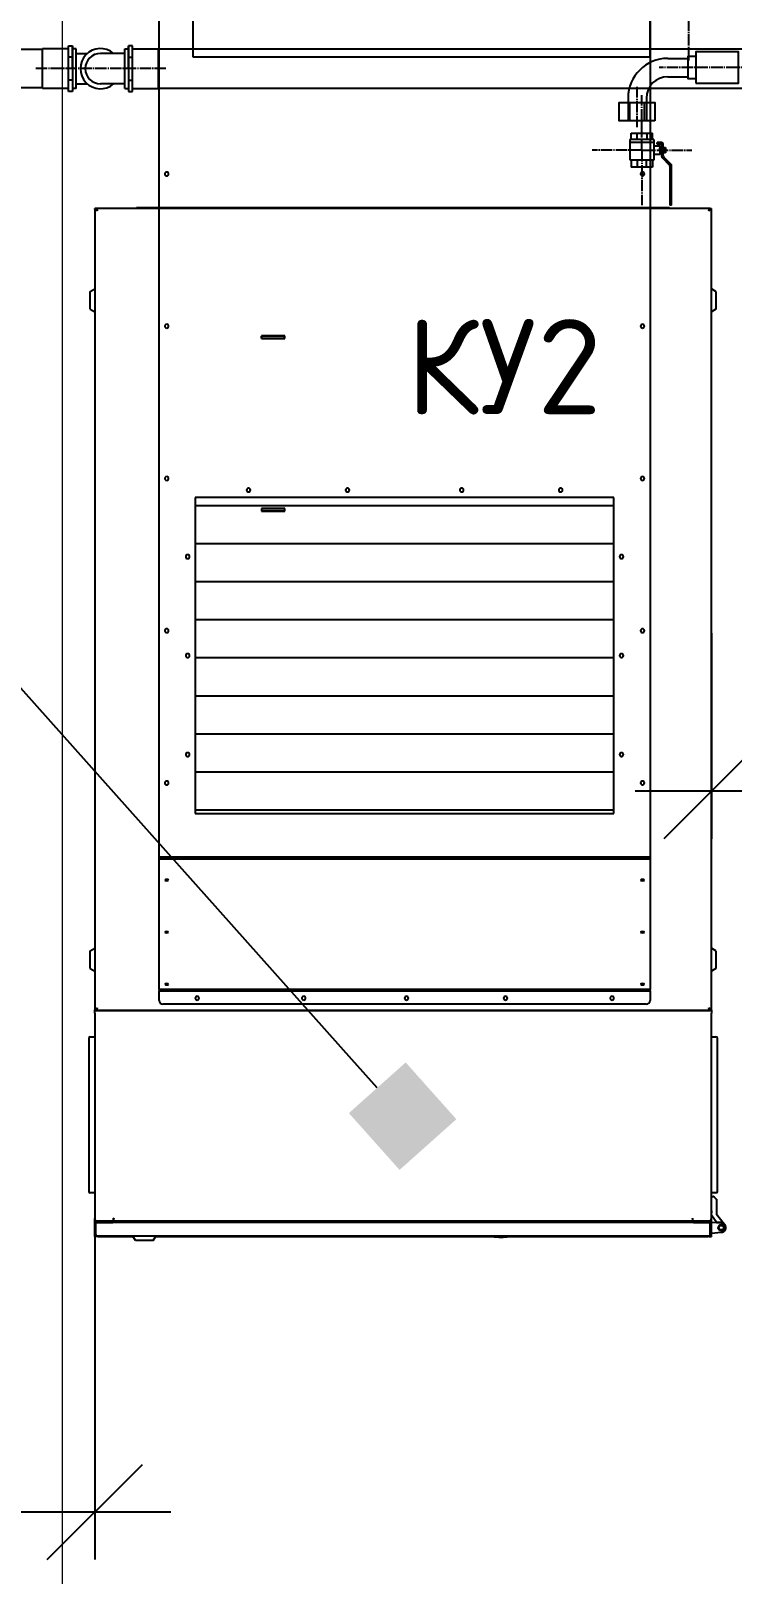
# Model space of a CAD drawing. Header units: millimetres. Extents: x 3795014 to 4300160, y 3869364 to 4016788.
# Drawn here: x 3863803 to 3864725, y 4008948 to 4010976 of the extents above; entities that cross this region are included whole.
import ezdxf
from ezdxf import colors
from ezdxf.entities.mleader import LeaderData, LeaderLine
from ezdxf.math import Vec2, Vec3

# ---------------------------------------------------------------- set-up
doc = ezdxf.new("R2010")
doc.units = ezdxf.units.MM
for name, pattern in [('K5LT_AXLED', [19.5, 15, -1.5, 1.5, -1.5]), ('K5LT_BASIC', [0]), ('K5LT_THIN', [0])]:
    doc.linetypes.add(name, pattern=pattern)
doc.layers.get('Defpoints').update_dxf_attribs({"color": 3})
for name, color, linetype, lineweight in [('выноска', 7, 'Continuous', 18), ('размеры', 7, 'Continuous', 18), ('текст', 7, 'Continuous', 20)]:
    doc.layers.add(name, color=color, linetype=linetype, lineweight=lineweight)
doc.layers.add('Системный слой', color=7, linetype='Continuous')
doc.styles.add('ISOCPEUR', font='isocpeur.ttf')
doc.styles.add('ВНИПИТЕКСТ', font='isocpeui.ttf')
doc.styles.add('ГОСТ 2.304', font='isocpeur.ttf')
doc.dimstyles.new('СПДС$0', dxfattribs={"dimscale": 100, "dimtxt": 2.5, "dimasz": 2.5, "dimexe": 1.25, "dimexo": 0.004, "dimgap": 1, "dimtad": 1, "dimdec": 0, "dimtxsty": 'ВНИПИТЕКСТ', "dimblk": 'OBLIQUE', "dimcen": 0, "dimdle": 1.25, "dimclrd": 256, "dimclre": 256, "dimclrt": 256, "dimadec": 0, "dimazin": 2, "dimtfac": 1, "dimtdec": 0, "dimtmove": 1, "dimatfit": 3, "dimldrblk": 'NONE', "dimfxl": 1, "dimlwd": -1, "dimlwe": -1, "dimarcsym": 0})

# ---------------------------------------------------------------- blocks, each defined once
blk = doc.blocks.new('_Oblique')
at = {"color": 0, "linetype": 'ByBlock', "lineweight": -2}
blk.add_line((-0.5, -0.5), (0.5, 0.5), dxfattribs=at)
blk = doc.blocks.new('*D153')
at = {"layer": 'Defpoints', "color": 0, "lineweight": 20, "transparency": 16777216}
for p in [(3863387.2, 4009689.5), (3863887.4, 4009689.5), (3863387.2, 4009030)]:
    blk.add_point(p, dxfattribs=at)
at = {"layer": 'размеры', "color": 0, "lineweight": -2, "transparency": 16777216}
for p, q in [((3863387.2, 4009658.3), (3863387.2, 4008967.5)), ((3863887.4, 4009658.3), (3863887.4, 4008967.5)), ((3863987.4, 4009030), (3863287.2, 4009030))]:
    blk.add_line(p, q, dxfattribs=at)
at = {"layer": 'размеры', "color": 0, "lineweight": -2, "transparency": 16777216, "xscale": 125, "yscale": 125, "zscale": 125, "rotation": 180}
blk.add_blockref('_Oblique', (3863387.2, 4009030), dxfattribs=at)
at = {"layer": 'размеры', "color": 0, "lineweight": -2, "transparency": 16777216, "xscale": 125, "yscale": 125, "zscale": 125}
blk.add_blockref('_Oblique', (3863887.4, 4009030), dxfattribs=at)
at = {"layer": 'размеры', "color": 0, "transparency": 16777216, "insert": (3863637.3, 4009123.7), "char_height": 125, "attachment_point": 5, "style": 'ГОСТ 2.304'}
blk.add_mtext('\\A1;500', dxfattribs=at)
blk = doc.blocks.new('*D154')
at = {"layer": 'Defpoints', "color": 0, "lineweight": 20, "transparency": 16777216}
for p in [(3864697.3, 4010215.7), (3865197.3, 4010154.4), (3864697.3, 4009976.8)]:
    blk.add_point(p, dxfattribs=at)
at = {"layer": 'размеры', "color": 0, "lineweight": -2, "transparency": 16777216}
for p, q in [((3864697.3, 4010184.5), (3864697.3, 4009914.3)), ((3865197.3, 4010123.1), (3865197.3, 4009914.3)), ((3865297.3, 4009976.8), (3864597.3, 4009976.8))]:
    blk.add_line(p, q, dxfattribs=at)
at = {"layer": 'размеры', "color": 0, "lineweight": -2, "transparency": 16777216, "xscale": 125, "yscale": 125, "zscale": 125, "rotation": 180}
blk.add_blockref('_Oblique', (3864697.3, 4009976.8), dxfattribs=at)
at = {"layer": 'размеры', "color": 0, "lineweight": -2, "transparency": 16777216, "xscale": 125, "yscale": 125, "zscale": 125}
blk.add_blockref('_Oblique', (3865197.3, 4009976.8), dxfattribs=at)
at = {"layer": 'размеры', "color": 0, "transparency": 16777216, "insert": (3864947.3, 4010070.5), "char_height": 125, "attachment_point": 5, "style": 'ГОСТ 2.304'}
blk.add_mtext('\\A1;500', dxfattribs=at)
blk = doc.blocks.new('_BoxFilled')
at = {"color": 0, "linetype": 'ByBlock', "lineweight": -2}
blk.add_line((-0.5, 0), (-1, 0), dxfattribs=at)
at = {"color": 0, "linetype": 'ByBlock', "lineweight": 20}
blk.add_solid([(-0.5, 0.5), (0.5, 0.5), (-0.5, -0.5), (0.5, -0.5)], dxfattribs=at)

msp = doc.modelspace()

# ---------------------------------------------------------------- hatches: boundary and pattern name
at = {"layer": 'Системный слой'}
h = msp.add_hatch(dxfattribs=at)
h.set_pattern_fill('', color=256, scale=25, style=0, pattern_type=0)
h.set_pattern_definition([(0, (3858796.43, 3999302.34), (0, 50), [])])
h.paths.add_polyline_path([(3864019.3, 4009947.5), (3864569.3, 4009947.5), (3864569.3, 4010362.5), (3864019.3, 4010362.5)])

# ---------------------------------------------------------------- linework, layer by layer
at = {"layer": 'выноска', "lineweight": 20}
msp.add_lwpolyline([(3863844.6, 4011517.9), (3863844.6, 4007598.4)], dxfattribs=at)
at = {"layer": 'Системный слой', "linetype": 'K5LT_AXLED'}
for p, q in [((3864667.8, 4010936.8), (3864667.8, 4011126.8)), ((3863980.8, 4010926.1), (3863808.8, 4010926.1)), ((3864907.2, 4010927.5), (3864628.8, 4010927.5)), ((3864599.7, 4010849.1), (3864599.7, 4010902.1)), ((3864606.1, 4010819), (3864606.1, 4010891.3)), ((3864606.1, 4010836.7), (3864606.1, 4010865.2)), ((3864606.1, 4010819), (3864540.5, 4010819)), ((3864606.1, 4010819), (3864606.1, 4010746.7)), ((3864606.1, 4010819), (3864671.6, 4010819))]:
    msp.add_line(p, q, dxfattribs=at)
at = {"layer": 'Системный слой', "linetype": 'K5LT_BASIC'}
for p, q in [((3863971.8, 4009890.5), (3863971.8, 4011064.6)), ((3864016.4, 4010941.2), (3864016.4, 4011067.7)), ((3864616.4, 4011067.7), (3864616.4, 4010941.2)), ((3864616.8, 4011064.6), (3864616.8, 4009890.5)), ((3863818.8, 4010951.1), (3863787.8, 4010951.1)), ((3863818.8, 4010900.1), (3863818.8, 4010952.1)), ((3863852.8, 4010952.1), (3863818.8, 4010952.1)), ((3863818.8, 4010901.1), (3863818.8, 4010951.1)), ((3863852.8, 4010896.1), (3863852.8, 4010956.1)), ((3863852.8, 4010956.1), (3863857.8, 4010956.1)), ((3863857.8, 4010926.1), (3863857.8, 4010956.1)), ((3863857.8, 4010956.1), (3863857.8, 4010896.1)), ((3863862.8, 4010952.1), (3863857.8, 4010952.1)), ((3863862.8, 4010900.1), (3863862.8, 4010952.1)), ((3863926.8, 4010900.1), (3863926.8, 4010952.1)), ((3863926.8, 4010952.1), (3863931.8, 4010952.1)), ((3863931.8, 4010926.1), (3863931.8, 4010956.1)), ((3863936.8, 4010956.1), (3863931.8, 4010956.1)), ((3863931.8, 4010956.1), (3863931.8, 4010896.1)), ((3863936.8, 4010896.1), (3863936.8, 4010956.1)), ((3863936.8, 4010952.1), (3863970.8, 4010952.1)), ((3863970.8, 4010900.1), (3863970.8, 4010952.1)), ((3863970.8, 4010952.1), (3865751.8, 4010952.1)), ((3863970.8, 4010900.1), (3863970.8, 4010952.1)), ((3863857.8, 4010941.1), (3863852.8, 4010941.1)), ((3863862.8, 4010946.1), (3863877.6, 4010946.1)), ((3863926.8, 4010946.1), (3863894.8, 4010946.1)), ((3863931.8, 4010941.1), (3863936.8, 4010941.1)), ((3864616.4, 4010941.2), (3864016.4, 4010941.2)), ((3864639.9, 4010939.5), (3864666.9, 4010939.5)), ((3863857.8, 4010911.1), (3863852.8, 4010911.1)), ((3863857.8, 4010926.1), (3863857.8, 4010896.1)), ((3863931.8, 4010926.1), (3863931.8, 4010896.1)), ((3863931.8, 4010911.1), (3863936.8, 4010911.1)), ((3864639.9, 4010915.5), (3864666.9, 4010915.5)), ((3863787.8, 4010901.1), (3863818.8, 4010901.1)), ((3863852.8, 4010900.1), (3863818.8, 4010900.1)), ((3863857.8, 4010896.1), (3863852.8, 4010896.1)), ((3863862.8, 4010900.1), (3863857.8, 4010900.1)), ((3863862.8, 4010906.1), (3863877.6, 4010906.1)), ((3863926.8, 4010906.1), (3863894.8, 4010906.1)), ((3863926.8, 4010900.1), (3863931.8, 4010900.1)), ((3863931.8, 4010896.1), (3863936.8, 4010896.1)), ((3863936.8, 4010900.1), (3863970.8, 4010900.1)), ((3865751.8, 4010900.1), (3863970.8, 4010900.1)), ((3864587.9, 4010887.5), (3864587.9, 4010857.5)), ((3864590.1, 4010857.5), (3864590.1, 4010881.5)), ((3864609.4, 4010857.5), (3864609.4, 4010881.5)), ((3864611.9, 4010887.5), (3864611.9, 4010857.5)), ((3864621.6, 4010833), (3864590.3, 4010833)), ((3864590.3, 4010833), (3864590.3, 4010828.9)), ((3864621.9, 4010828.9), (3864590.3, 4010828.9)), ((3864592, 4010833), (3864592, 4010841.3)), ((3864599.4, 4010841.3), (3864599.4, 4010833)), ((3864612.7, 4010841.3), (3864612.7, 4010833)), ((3864620.1, 4010833), (3864620.1, 4010841.3)), ((3864621.9, 4010833), (3864621.6, 4010833)), ((3864621.9, 4010833), (3864621.9, 4010828.9)), ((3864632, 4010828.9), (3864625.9, 4010828.9)), ((3864625.9, 4010826.8), (3864625.9, 4010828.9)), ((3864621.6, 4010824.7), (3864629.4, 4010824.7)), ((3864629.4, 4010813.3), (3864621.6, 4010813.3)), ((3864625.9, 4010826.8), (3864632, 4010826.8)), ((3864629.4, 4010824.7), (3864629.4, 4010813.3)), ((3864630.5, 4010822.1), (3864630.5, 4010823.7)), ((3864630.5, 4010823.7), (3864632, 4010823.7)), ((3864632, 4010820.8), (3864630.5, 4010820.8)), ((3864632, 4010817), (3864630.5, 4010817)), ((3864630.5, 4010815.9), (3864630.5, 4010814.3)), ((3864630.5, 4010814.3), (3864632, 4010814.3)), ((3864632, 4010826.8), (3864632, 4010810.6)), ((3864632, 4010823.7), (3864632, 4010814.3)), ((3864632.6, 4010809.2), (3864642.3, 4010799.5)), ((3864634.1, 4010811.5), (3864634.1, 4010826.8)), ((3864634.1, 4010815.4), (3864634.1, 4010822.6)), ((3864634.1, 4010822.6), (3864637.2, 4010822.6)), ((3864637.2, 4010820.8), (3864634.1, 4010820.8)), ((3864637.2, 4010817), (3864634.1, 4010817)), ((3864637.2, 4010815.4), (3864634.1, 4010815.4)), ((3864644.4, 4010800.3), (3864634.7, 4010810)), ((3864637.2, 4010822.6), (3864637.2, 4010815.4)), ((3864621.6, 4010806), (3864590.5, 4010806)), ((3864592, 4010806), (3864592, 4010796.7)), ((3864620.1, 4010796.7), (3864592, 4010796.7)), ((3864600.1, 4010796.7), (3864600.1, 4010806)), ((3864612, 4010796.7), (3864612, 4010806)), ((3864620.1, 4010806), (3864620.1, 4010796.7)), ((3864642.9, 4010798), (3864642.9, 4010746.9)), ((3864645, 4010746.9), (3864645, 4010798.9)), ((3863887.3, 4010742.5), (3863887.3, 4009689)), ((3863888.8, 4010742.5), (3863887.3, 4010742.5)), ((3863888.8, 4010742), (3863889.1, 4010742)), ((3864695.5, 4010742.5), (3863889.1, 4010742.5)), ((3863889.1, 4010741.2), (3863889.1, 4010742.5)), ((3863942.3, 4010743.5), (3863952.3, 4010743.5)), ((3863942.3, 4010743.5), (3863942.3, 4010742.5)), ((3863942.3, 4010742.5), (3863942.3, 4010743.5)), ((3863952.3, 4010743.5), (3864632.3, 4010743.5)), ((3864632.3, 4010743.5), (3864642.3, 4010743.5)), ((3864642.3, 4010743.5), (3864642.3, 4010742.5)), ((3864645, 4010746.9), (3864642.9, 4010746.9)), ((3864695.5, 4010741.2), (3864695.5, 4010742.5)), ((3864695.5, 4010742), (3864695.7, 4010742)), ((3864695.8, 4010742.5), (3864697.3, 4010742.5)), ((3864697.3, 4009689), (3864697.3, 4010742.5)), ((3863881.3, 4010633.2), (3863887.3, 4010636.7)), ((3863881.3, 4010621.7), (3863881.3, 4010633.2)), ((3864703.3, 4010633.2), (3864697.3, 4010636.7)), ((3864703.3, 4010633.2), (3864703.3, 4010621.7)), ((3863881.3, 4010610.2), (3863881.3, 4010621.7)), ((3863881.3, 4010610.2), (3863887.3, 4010606.7)), ((3864703.3, 4010610.2), (3864697.3, 4010606.7)), ((3864703.3, 4010621.7), (3864703.3, 4010610.2)), ((3864106.4, 4010575.3), (3864106.4, 4010571.7)), ((3864137, 4010575.3), (3864106.4, 4010575.3)), ((3864106.4, 4010571.7), (3864106.4, 4010574.7)), ((3864106.4, 4010574.7), (3864136.4, 4010574.7)), ((3864106.4, 4010571.7), (3864136.4, 4010571.7)), ((3864106.4, 4010571.7), (3864137, 4010571.7)), ((3864111.4, 4010574.8), (3864111.4, 4010575.3)), ((3864113.4, 4010574.8), (3864111.4, 4010574.8)), ((3864111.4, 4010574.8), (3864111.4, 4010574.7)), ((3864113.4, 4010574.8), (3864129.4, 4010574.8)), ((3864131.4, 4010574.8), (3864129.4, 4010574.8)), ((3864131.4, 4010575.3), (3864131.4, 4010574.8)), ((3864131.4, 4010574.7), (3864131.4, 4010574.8)), ((3864136.4, 4010571.7), (3864136.4, 4010574.7)), ((3864137, 4010574.7), (3864136.4, 4010574.7)), ((3864137, 4010571.7), (3864137, 4010575.3)), ((3864019.3, 4010362.5), (3864019.3, 4009947.5)), ((3864569.3, 4010362.5), (3864019.3, 4010362.5)), ((3864569.3, 4009947.5), (3864569.3, 4010362.5)), ((3864137, 4010348.3), (3864106.4, 4010348.3)), ((3864106.4, 4010348.3), (3864106.4, 4010344.7)), ((3864136.4, 4010347.7), (3864106.4, 4010347.7)), ((3864106.4, 4010347.7), (3864106.4, 4010344.7)), ((3864136.4, 4010344.7), (3864106.4, 4010344.7)), ((3864106.4, 4010344.7), (3864137, 4010344.7)), ((3864136.4, 4010347.7), (3864136.4, 4010344.7)), ((3864137, 4010347.7), (3864136.4, 4010347.7)), ((3864137, 4010344.7), (3864137, 4010348.3)), ((3864019.3, 4009947.5), (3864569.3, 4009947.5)), ((3863971.8, 4009887.5), (3863971.8, 4009890.5)), ((3863971.8, 4009716.3), (3863971.8, 4009887.5)), ((3864616.8, 4009890.5), (3864616.8, 4009887.5)), ((3864616.8, 4009887.5), (3864616.8, 4009716.3)), ((3863881.3, 4009767.2), (3863887.3, 4009770.7)), ((3863881.3, 4009755.7), (3863881.3, 4009767.2)), ((3863881.3, 4009744.2), (3863881.3, 4009755.7)), ((3864703.3, 4009767.2), (3864697.3, 4009770.7)), ((3864703.3, 4009767.2), (3864703.3, 4009755.7)), ((3864703.3, 4009755.7), (3864703.3, 4009744.2)), ((3863881.3, 4009744.2), (3863887.3, 4009740.7)), ((3864703.3, 4009744.2), (3864697.3, 4009740.7)), ((3863971.8, 4009716.3), (3863971.8, 4009714.8)), ((3863971.8, 4009702), (3863971.8, 4009714.8)), ((3864616.8, 4009714.8), (3864616.8, 4009716.3)), ((3864616.8, 4009714.8), (3864616.8, 4009702)), ((3864611.8, 4009697), (3863976.8, 4009697)), ((3863887.3, 4009689), (3863888.8, 4009689)), ((3863887.3, 4009688.7), (3863887.3, 4009689)), ((3864697.3, 4009688.7), (3863887.3, 4009688.7)), ((3863887.3, 4009685.4), (3863887.3, 4009688.7)), ((3863887.3, 4009685.4), (3863887.3, 4009415.5)), ((3863888.8, 4009688.7), (3863888.8, 4009689)), ((3863889.1, 4009689), (3863888.8, 4009689)), ((3863889.1, 4009690.2), (3863889.1, 4009689)), ((3863889.1, 4009689), (3864695.5, 4009689)), ((3863889.5, 4009690.8), (3863889.7, 4009690.8)), ((3863920.8, 4009689), (3863920.8, 4009688.7)), ((3863921.3, 4009688.7), (3863921.3, 4009689)), ((3863931.3, 4009688.7), (3863931.3, 4009689)), ((3863931.8, 4009689), (3863931.8, 4009688.7)), ((3863936.3, 4009689), (3863936.3, 4009688.7)), ((3864648.3, 4009688.7), (3864648.3, 4009689)), ((3864652.8, 4009689), (3864652.8, 4009688.7)), ((3864653.3, 4009688.7), (3864653.3, 4009689)), ((3864663.3, 4009688.7), (3864663.3, 4009689)), ((3864663.8, 4009689), (3864663.8, 4009688.7)), ((3864694.9, 4009690.8), (3864695.1, 4009690.8)), ((3864695.5, 4009690.2), (3864695.5, 4009689)), ((3864695.8, 4009689), (3864695.5, 4009689)), ((3864697.3, 4009689), (3864695.8, 4009689)), ((3864695.8, 4009689), (3864695.8, 4009688.7)), ((3864697.3, 4009689), (3864697.3, 4009688.7)), ((3864697.3, 4009688.7), (3864697.3, 4009685.4)), ((3864697.3, 4009415.5), (3864697.3, 4009685.4)), ((3863881.3, 4009654.2), (3863887.3, 4009654.2)), ((3864697.3, 4009654.2), (3864703.3, 4009654.2)), ((3863879.3, 4009652.2), (3863879.3, 4009644.2)), ((3863879.3, 4009644.2), (3863879.3, 4009459.2)), ((3864705.3, 4009644.2), (3864705.3, 4009652.2)), ((3864705.3, 4009459.2), (3864705.3, 4009644.2)), ((3863879.3, 4009459.2), (3863879.3, 4009451.2)), ((3864705.3, 4009451.2), (3864705.3, 4009459.2)), ((3863887.3, 4009449.2), (3863881.3, 4009449.2)), ((3864703.3, 4009449.2), (3864697.3, 4009449.2)), ((3864697.8, 4009444.5), (3864700.1, 4009444.5)), ((3864704.2, 4009440.6), (3864700.4, 4009444.3)), ((3864704.3, 4009420.5), (3864704.3, 4009440.3)), ((3863887.3, 4009410.5), (3863887.3, 4009415.5)), ((3863887.3, 4009410.5), (3863888.3, 4009410.5)), ((3863887.3, 4009395.1), (3863887.3, 4009410.5)), ((3863888.3, 4009395.1), (3863888.3, 4009410.5)), ((3863888.7, 4009395.1), (3863888.7, 4009410.5)), ((3864695.9, 4009410.5), (3863888.7, 4009410.5)), ((3863888.7, 4009410.5), (3863910.8, 4009410.5)), ((3863890.4, 4009412.3), (3863912, 4009412.3)), ((3863910.8, 4009410.7), (3863910.8, 4009410.5)), ((3863912, 4009412.3), (3863912, 4009415.9)), ((3863912, 4009415.9), (3863912.3, 4009415.9)), ((3863912, 4009414.3), (3863912.3, 4009414.3)), ((3863912.3, 4009414), (3863912, 4009414)), ((3863912.3, 4009412.5), (3863912, 4009412.5)), ((3863912.3, 4009415.9), (3863912.3, 4009415.6)), ((3863912.3, 4009412.8), (3863912.3, 4009415.6)), ((3863912.3, 4009412.5), (3863912.3, 4009412.8)), ((3863912.3, 4009412.3), (3863912.3, 4009412.5)), ((3863912.3, 4009412.3), (3864672.3, 4009412.3)), ((3863912.3, 4009412.3), (3863912.3, 4009410.7)), ((3863912.3, 4009410.7), (3863912.3, 4009410.5)), ((3864672.3, 4009415.6), (3864672.3, 4009415.9)), ((3864672.3, 4009415.9), (3864672.6, 4009415.9)), ((3864672.3, 4009415.6), (3864672.3, 4009412.8)), ((3864672.6, 4009414.3), (3864672.3, 4009414.3)), ((3864672.6, 4009414), (3864672.3, 4009414)), ((3864672.3, 4009412.5), (3864672.3, 4009412.8)), ((3864672.6, 4009412.5), (3864672.3, 4009412.5)), ((3864672.3, 4009412.5), (3864672.3, 4009412.3)), ((3864672.3, 4009410.7), (3864672.3, 4009412.3)), ((3864672.3, 4009410.5), (3864672.3, 4009410.7)), ((3864672.6, 4009415.9), (3864672.6, 4009412.3)), ((3864672.6, 4009412.3), (3864694.2, 4009412.3)), ((3864673.8, 4009410.5), (3864673.8, 4009410.7)), ((3864673.8, 4009410.5), (3864695.9, 4009410.5)), ((3864695.9, 4009395.1), (3864695.9, 4009410.5)), ((3864696.3, 4009395.1), (3864696.3, 4009410.5)), ((3864697.3, 4009410.5), (3864696.3, 4009410.5)), ((3864697.3, 4009420.5), (3864697.8, 4009420.6)), ((3864697.3, 4009420.5), (3864704.3, 4009410.5)), ((3864697.3, 4009410.5), (3864697.3, 4009415.5)), ((3864697.3, 4009395.1), (3864697.3, 4009410.5)), ((3864710.3, 4009409.5), (3864697.5, 4009410.4)), ((3864704.3, 4009420.5), (3864703.8, 4009420.3)), ((3864712.4, 4009410.5), (3864704.3, 4009420.5)), ((3864704.6, 4009411), (3864704.3, 4009410.5)), ((3864712.4, 4009410.5), (3864704.3, 4009410.5)), ((3864704.3, 4009410.5), (3864704.3, 4009409.9)), ((3864712.4, 4009410.5), (3864711.3, 4009411)), ((3864715, 4009407.2), (3864712.4, 4009410.5)), ((3863887.3, 4009395.1), (3863888.3, 4009395.1)), ((3863887.3, 4009392), (3863887.3, 4009395.1)), ((3863890.3, 4009392), (3863887.3, 4009392)), ((3864694.7, 4009392.5), (3863889.9, 4009392.5)), ((3863891.3, 4009392), (3863890.3, 4009392)), ((3863891.3, 4009392.5), (3863891.3, 4009392)), ((3863891.3, 4009392), (3863937.6, 4009392)), ((3863940.8, 4009386.5), (3863937.3, 4009392.5)), ((3863963.8, 4009386.5), (3863967.3, 4009392.5)), ((3863967, 4009392), (3864409.5, 4009392)), ((3864431.1, 4009392), (3864693.3, 4009392)), ((3864693.3, 4009392.5), (3864693.3, 4009392)), ((3864694.3, 4009392), (3864693.3, 4009392)), ((3864694.3, 4009392), (3864697.3, 4009392)), ((3864697.3, 4009395.1), (3864696.3, 4009395.1)), ((3864697.3, 4009392), (3864697.3, 4009395.1)), ((3864697.5, 4009396.5), (3864710.3, 4009397.5)), ((3863952.3, 4009386.5), (3863940.8, 4009386.5)), ((3863963.8, 4009386.5), (3863952.3, 4009386.5))]:
    msp.add_line(p, q, dxfattribs=at)
at = {"layer": 'Системный слой', "linetype": 'K5LT_THIN'}
for p, q in [((3863971.8, 4009890.5), (3864616.8, 4009890.5)), ((3864616.8, 4009887.5), (3863971.8, 4009887.5)), ((3863981.8, 4009860.7), (3863981.8, 4009859.3)), ((3864606.8, 4009860.7), (3864606.8, 4009859.3)), ((3863981.8, 4009792.3), (3863981.8, 4009790.9)), ((3864606.8, 4009792.3), (3864606.8, 4009790.9)), ((3864616.8, 4009716.3), (3863971.8, 4009716.3)), ((3863971.8, 4009714.8), (3864616.8, 4009714.8)), ((3863981.8, 4009723.9), (3863981.8, 4009722.5)), ((3864606.8, 4009723.9), (3864606.8, 4009722.5))]:
    msp.add_line(p, q, dxfattribs=at)
at = {"layer": 'Системный слой', "linetype": 'K5LT_BASIC'}
for points in [[(3864676.9, 4010912.5), (3864666.9, 4010912.5), (3864666.9, 4010942.5), (3864676.9, 4010942.5)], [(3864676.9, 4010907), (3864732.9, 4010907), (3864732.9, 4010948), (3864676.9, 4010948)], [(3864623.2, 4010857.5), (3864576.2, 4010857.5), (3864576.2, 4010881.5), (3864623.2, 4010881.5)]]:
    msp.add_lwpolyline(points, close=True, dxfattribs=at)
for points in [[(3864590.5, 4010806), (3864590.5, 4010828.9)], [(3864592, 4010841.3), (3864620.1, 4010841.3)], [(3864621.6, 4010828.9), (3864621.6, 4010806)], [(3864629.4, 4010819), (3864629.4, 4010822.1), (3864630.5, 4010822.1), (3864630.5, 4010819)], [(3864629.4, 4010819), (3864629.4, 4010815.9), (3864630.5, 4010815.9), (3864630.5, 4010819)]]:
    msp.add_lwpolyline(points, dxfattribs=at)
for radius in [4, 3]:
    msp.add_circle((3864710.3, 4009403.5), radius, dxfattribs=at)
for centre, radius, start, end in [((3863894.8, 4010926.1), 26.4, 49.2489, 310.7511), ((3863894.8, 4010926.1), 20, 90, 270), ((3864639.9, 4010887.5), 52, 90, 180), ((3864639.9, 4010887.5), 28, 90, 180), ((3864632, 4010826.8), 2.08, 0, 90), ((3864634.1, 4010810.6), 2.08, 180, 225), ((3864636.2, 4010811.5), 2.08, 180, 225), ((3863981.8, 4010787.7), 2.5, 90, 270), ((3863981.8, 4010787.7), 2.5, 270, 90), ((3864606.8, 4010787.7), 2.5, 90, 270), ((3864606.8, 4010787.7), 2.5, 270, 90), ((3864640.8, 4010798), 2.08, 0, 45), ((3864642.9, 4010798.9), 2.08, 0, 45), ((3863890.6, 4010738.7), 3.3, 117.0357, 119.5376), ((3863890.6, 4010738.7), 1.8, 112.0172, 119.2103), ((3864694, 4010738.7), 1.8, 60.7897, 67.983), ((3864694, 4010738.7), 3.3, 60.4624, 62.9643), ((3863981.8, 4010587.7), 2.5, 90, 270), ((3863981.8, 4010587.7), 2.5, 270, 90), ((3864606.8, 4010587.7), 2.5, 90, 270), ((3864606.8, 4010587.7), 2.5, 270, 90), ((3863981.8, 4010387.7), 2.5, 90, 270), ((3863981.8, 4010387.7), 2.5, 270, 90), ((3864606.8, 4010387.7), 2.5, 90, 270), ((3864606.8, 4010387.7), 2.5, 270, 90), ((3864089.3, 4010372.5), 2.5, 90, 270), ((3864089.3, 4010372.5), 2.5, 270, 90), ((3864219.3, 4010372.5), 2.5, 90, 270), ((3864219.3, 4010372.5), 2.5, 270, 90), ((3864369.3, 4010372.5), 2.5, 90, 270), ((3864369.3, 4010372.5), 2.5, 270, 90), ((3864499.3, 4010372.5), 2.5, 90, 270), ((3864499.3, 4010372.5), 2.5, 270, 90), ((3864009.3, 4010285), 2.5, 90, 270), ((3864009.3, 4010285), 2.5, 270, 90), ((3864579.3, 4010285), 2.5, 90, 270), ((3864579.3, 4010285), 2.5, 270, 90), ((3863981.8, 4010187.7), 2.5, 90, 270), ((3863981.8, 4010187.7), 2.5, 270, 90), ((3864606.8, 4010187.7), 2.5, 90, 270), ((3864606.8, 4010187.7), 2.5, 270, 90), ((3864009.3, 4010155), 2.5, 90, 270), ((3864009.3, 4010155), 2.5, 270, 90), ((3864579.3, 4010155), 2.5, 90, 270), ((3864579.3, 4010155), 2.5, 270, 90), ((3864009.3, 4010025), 2.5, 90, 270), ((3864009.3, 4010025), 2.5, 270, 90), ((3864579.3, 4010025), 2.5, 90, 270), ((3864579.3, 4010025), 2.5, 270, 90), ((3863981.8, 4009987.7), 2.5, 90, 270), ((3863981.8, 4009987.7), 2.5, 270, 90), ((3864606.8, 4009987.7), 2.5, 90, 270), ((3864606.8, 4009987.7), 2.5, 270, 90), ((3863976.8, 4009702), 5, 180, 270), ((3864021.8, 4009705), 2.5, 90, 270), ((3864021.8, 4009705), 2.5, 270, 90), ((3864161.8, 4009705), 2.5, 90, 270), ((3864161.8, 4009705), 2.5, 270, 90), ((3864296.8, 4009705), 2.5, 90, 270), ((3864296.8, 4009705), 2.5, 270, 90), ((3864426.8, 4009705), 2.5, 90, 270), ((3864426.8, 4009705), 2.5, 270, 90), ((3864566.8, 4009705), 2.5, 90, 270), ((3864566.8, 4009705), 2.5, 270, 90), ((3864611.8, 4009702), 5, 270, 0), ((3863889.9, 4009693.4), 2.64, 258.6903, 263.2163), ((3863911.9, 4009694.1), 5.63, 245.6703, 252.8615), ((3863911.9, 4009694.1), 5.6, 245.6042, 252.8153), ((3864672.7, 4009694.1), 5.63, 287.1385, 294.3297), ((3864672.7, 4009694.1), 5.6, 287.1847, 294.3958), ((3864694.7, 4009693.4), 2.64, 276.7818, 281.3179), ((3863881.3, 4009652.2), 2, 90, 180), ((3864703.3, 4009652.2), 2, 0, 90), ((3863881.3, 4009451.2), 2, 180, 270), ((3864703.3, 4009451.2), 2, 270, 0), ((3864697.8, 4009444), 0.5, 90, 180), ((3864697.8, 4009444), 0.5, 163.252, 180), ((3864700.1, 4009444), 0.5, 45, 90), ((3864703.8, 4009440.3), 0.5, 0, 45), ((3863890.4, 4009415.5), 3.14, 180, 270), ((3863909, 4009410.7), 1.8, 0, 66.4435), ((3863909, 4009410.7), 3.3, 0, 30), ((3864675.6, 4009410.7), 3.3, 150, 180), ((3864675.6, 4009410.7), 1.8, 113.5565, 180), ((3864694.2, 4009415.5), 3.14, 270, 0), ((3864697.5, 4009410.2), 0.2, 85.6013, 180), ((3864710.3, 4009409.7), 0.2, 265.6013, 269.9284), ((3864710.3, 4009403.5), 6, 270.0716, 89.9284), ((3863889.9, 4009395.1), 2.64, 180, 270), ((3863889.9, 4009395.1), 1.64, 180, 239.9356), ((3864694.7, 4009395.1), 2.64, 270, 0), ((3864694.7, 4009395.1), 1.64, 300.0605, 0), ((3864697.5, 4009396.7), 0.2, 180, 225), ((3864697.5, 4009396.7), 0.2, 225, 274.3987), ((3864710.3, 4009403.5), 6, 270.0716, 38.8801), ((3864710.3, 4009397.3), 0.2, 90.0716, 94.3987), ((3864710.3, 4009403.5), 3, 5.057, 7.8058), ((3864710.3, 4009403.5), 6, 356.3996, 1.9877)]:
    msp.add_arc(centre, radius, start, end, dxfattribs=at)
for centre, major_axis, start_param, end_param in [((3863981.8, 4009860.1), (-2.5, 0), 4.712389, 6.283185), ((3863981.8, 4009860.1), (-2.5, 0), 0, 1.570796), ((3863981.8, 4009861.6), (2.5, 0), 4.110457, 4.712389), ((3863981.8, 4009860.1), (2.5, 0), 0, 1.570796), ((3863981.8, 4009861.6), (-2.5, 0), 1.570796, 2.172728), ((3863981.8, 4009860.1), (2.5, 0), 4.712389, 6.283185), ((3864606.8, 4009860.1), (-2.5, 0), 4.712389, 6.283185), ((3864606.8, 4009860.1), (-2.5, 0), 0, 1.570796), ((3864606.8, 4009861.6), (2.5, 0), 4.110457, 4.712389), ((3864606.8, 4009860.1), (2.5, 0), 0, 1.570796), ((3864606.8, 4009861.6), (-2.5, 0), 1.570796, 2.172728), ((3864606.8, 4009860.1), (2.5, 0), 4.712389, 6.283185), ((3863981.8, 4009791.7), (-2.5, 0), 4.712389, 6.283185), ((3863981.8, 4009791.7), (-2.5, 0), 0, 1.570796), ((3863981.8, 4009793.2), (2.5, 0), 4.110457, 4.712389), ((3863981.8, 4009791.7), (2.5, 0), 0, 1.570796), ((3863981.8, 4009793.2), (-2.5, 0), 1.570796, 2.172728), ((3863981.8, 4009791.7), (2.5, 0), 4.712389, 6.283185), ((3864606.8, 4009791.7), (-2.5, 0), 4.712389, 6.283185), ((3864606.8, 4009791.7), (-2.5, 0), 0, 1.570796), ((3864606.8, 4009793.2), (2.5, 0), 4.110457, 4.712389), ((3864606.8, 4009791.7), (2.5, 0), 0, 1.570796), ((3864606.8, 4009793.2), (-2.5, 0), 1.570796, 2.172728), ((3864606.8, 4009791.7), (2.5, 0), 4.712389, 6.283185), ((3863981.8, 4009723.3), (-2.5, 0), 4.712389, 6.283185), ((3863981.8, 4009723.3), (-2.5, 0), 0, 1.570796), ((3863981.8, 4009724.7), (2.5, 0), 4.110457, 4.712389), ((3863981.8, 4009723.3), (2.5, 0), 0, 1.570796), ((3863981.8, 4009724.7), (-2.5, 0), 1.570796, 2.172728), ((3863981.8, 4009723.3), (2.5, 0), 4.712389, 6.283185), ((3864606.8, 4009723.3), (-2.5, 0), 4.712389, 6.283185), ((3864606.8, 4009723.3), (-2.5, 0), 0, 1.570796), ((3864606.8, 4009724.7), (2.5, 0), 4.110457, 4.712389), ((3864606.8, 4009723.3), (2.5, 0), 0, 1.570796), ((3864606.8, 4009724.7), (-2.5, 0), 1.570796, 2.172728), ((3864606.8, 4009723.3), (2.5, 0), 4.712389, 6.283185)]:
    msp.add_ellipse(centre, major_axis=major_axis, ratio=0.34202, start_param=start_param, end_param=end_param, dxfattribs=at)
for points, knots in [([(3863890.6, 4010739.2), (3863890.2, 4010739.4), (3863889.7, 4010739.7), (3863888.9, 4010740.3), (3863888.6, 4010740.5), (3863888, 4010741.1), (3863887.7, 4010741.4), (3863887.4, 4010741.9), (3863887.3, 4010742.2), (3863887.3, 4010742.5)], [0, 0, 0, 0, 0.25, 0.25, 0.5, 0.5, 0.75, 0.75, 1, 1, 1, 1]), ([(3863890.6, 4010739.2), (3863890.4, 4010739.4), (3863890.1, 4010739.7), (3863889.7, 4010740.3), (3863889.5, 4010740.5), (3863889.2, 4010741.1), (3863889, 4010741.4), (3863888.8, 4010741.9), (3863888.8, 4010742.2), (3863888.8, 4010742.5)], [0, 0, 0, 0, 0.25, 0.25, 0.5, 0.5, 0.75, 0.75, 1, 1, 1, 1]), ([(3863889.1, 4010742.5), (3863889.2, 4010742.5), (3863889.2, 4010742.4), (3863889.3, 4010742.4), (3863889.4, 4010742.3), (3863889.5, 4010742.1), (3863889.6, 4010742), (3863889.7, 4010741.8), (3863889.8, 4010741.7), (3863889.9, 4010741.3), (3863890, 4010741.2), (3863890.1, 4010740.8), (3863890.2, 4010740.6), (3863890.3, 4010740.2), (3863890.3, 4010740), (3863890.5, 4010739.6), (3863890.5, 4010739.4), (3863890.6, 4010739.2)], [0, 0, 0, 0, 0.00067082, 0.00067082, 0.00134164, 0.00134164, 0.00201246, 0.00201246, 0.002683281, 0.002683281, 0.003354101, 0.003354101, 0.004024921, 0.004024921, 0.004695741, 0.004695741, 0.005366561, 0.005366561, 0.005366561, 0.005366561]), ([(3863889.3, 4010740.9), (3863889.3, 4010740.9), (3863889.4, 4010740.9), (3863889.6, 4010740.7), (3863889.7, 4010740.6), (3863890, 4010740.3), (3863890.1, 4010740.1), (3863890.3, 4010739.6), (3863890.5, 4010739.4), (3863890.6, 4010739.2)], [0.00032335, 0.00032335, 0.00032335, 0.00032335, 0.000796863, 0.000796863, 0.001593725, 0.001593725, 0.002390588, 0.002390588, 0.003187451, 0.003187451, 0.003187451, 0.003187451]), ([(3864694, 4010739.2), (3864694.1, 4010739.4), (3864694.1, 4010739.6), (3864694.2, 4010740), (3864694.3, 4010740.2), (3864694.4, 4010740.6), (3864694.5, 4010740.8), (3864694.6, 4010741.2), (3864694.7, 4010741.3), (3864694.8, 4010741.6), (3864694.9, 4010741.8), (3864695, 4010742), (3864695.1, 4010742.1), (3864695.2, 4010742.3), (3864695.2, 4010742.4), (3864695.4, 4010742.4), (3864695.4, 4010742.5), (3864695.5, 4010742.5)], [0, 0, 0, 0, 0.00067082, 0.00067082, 0.00134164, 0.00134164, 0.00201246, 0.00201246, 0.00268328, 0.00268328, 0.003354101, 0.003354101, 0.004024921, 0.004024921, 0.004695741, 0.004695741, 0.005366561, 0.005366561, 0.005366561, 0.005366561]), ([(3864695.8, 4010742.5), (3864695.8, 4010742.2), (3864695.8, 4010741.9), (3864695.6, 4010741.4), (3864695.4, 4010741.1), (3864695.1, 4010740.5), (3864694.9, 4010740.3), (3864694.5, 4010739.7), (3864694.2, 4010739.4), (3864694, 4010739.2)], [0, 0, 0, 0, 0.25, 0.25, 0.5, 0.5, 0.75, 0.75, 1, 1, 1, 1]), ([(3864697.3, 4010742.5), (3864697.3, 4010742.2), (3864697.2, 4010741.9), (3864696.9, 4010741.4), (3864696.6, 4010741.1), (3864696, 4010740.5), (3864695.7, 4010740.3), (3864694.9, 4010739.7), (3864694.4, 4010739.4), (3864694, 4010739.2)], [0, 0, 0, 0, 0.25, 0.25, 0.5, 0.5, 0.75, 0.75, 1, 1, 1, 1]), ([(3864694, 4010739.2), (3864694.1, 4010739.4), (3864694.2, 4010739.6), (3864694.5, 4010740.1), (3864694.6, 4010740.3), (3864694.9, 4010740.6), (3864695, 4010740.7), (3864695.2, 4010740.9), (3864695.3, 4010740.9), (3864695.3, 4010740.9)], [0, 0, 0, 0, 0.000796363, 0.000796363, 0.001592726, 0.001592726, 0.002389089, 0.002389089, 0.002862237, 0.002862237, 0.002862237, 0.002862237]), ([(3863887.3, 4009689), (3863887.3, 4009689.2), (3863887.4, 4009689.5), (3863887.7, 4009690.1), (3863888, 4009690.3), (3863888.6, 4009690.9), (3863888.9, 4009691.2), (3863889.7, 4009691.7), (3863890.2, 4009692), (3863890.6, 4009692.3)], [0, 0, 0, 0, 0.001529123, 0.001529123, 0.003058246, 0.003058246, 0.004587369, 0.004587369, 0.006116492, 0.006116492, 0.006116492, 0.006116492]), ([(3863888.8, 4009689), (3863888.8, 4009689.2), (3863888.8, 4009689.5), (3863889, 4009689.9), (3863889, 4009690.1), (3863889.2, 4009690.3), (3863889.2, 4009690.5), (3863889.4, 4009690.8), (3863889.5, 4009690.9), (3863889.7, 4009691.2), (3863889.8, 4009691.3), (3863890.1, 4009691.7), (3863890.4, 4009692), (3863890.6, 4009692.3)], [0, 0, 0, 0, 0.001081455, 0.001081455, 0.001622183, 0.001622183, 0.00216291, 0.00216291, 0.002703638, 0.002703638, 0.003244365, 0.003244365, 0.004325821, 0.004325821, 0.004325821, 0.004325821]), ([(3863890.6, 4009692.3), (3863890.5, 4009691.8), (3863890.3, 4009691.4), (3863890.1, 4009690.6), (3863890, 4009690.2), (3863889.7, 4009689.6), (3863889.6, 4009689.4), (3863889.3, 4009689), (3863889.2, 4009689), (3863889.1, 4009689)], [0, 0, 0, 0, 0.25, 0.25, 0.5, 0.5, 0.75, 0.75, 1, 1, 1, 1]), ([(3863890.6, 4009692.3), (3863890.5, 4009692), (3863890.3, 4009691.8), (3863890.1, 4009691.4), (3863890, 4009691.2), (3863889.7, 4009690.8), (3863889.6, 4009690.7), (3863889.4, 4009690.5), (3863889.3, 4009690.5), (3863889.3, 4009690.5)], [0, 0, 0, 0, 0.25, 0.25, 0.5, 0.5, 0.75, 0.75, 0.8982288, 0.8982288, 0.8982288, 0.8982288]), ([(3864694, 4009692.3), (3864694.4, 4009692), (3864694.9, 4009691.7), (3864695.7, 4009691.2), (3864696, 4009690.9), (3864696.6, 4009690.3), (3864696.9, 4009690.1), (3864697.1, 4009689.7), (3864697.2, 4009689.5), (3864697.3, 4009689.2), (3864697.3, 4009689.1), (3864697.3, 4009689)], [0, 0, 0, 0, 0.001528693, 0.001528693, 0.003057385, 0.003057385, 0.004586078, 0.004586078, 0.005350424, 0.005350424, 0.006114771, 0.006114771, 0.006114771, 0.006114771]), ([(3864695.5, 4009689), (3864695.4, 4009689), (3864695.2, 4009689), (3864695, 4009689.4), (3864694.9, 4009689.6), (3864694.6, 4009690.2), (3864694.5, 4009690.6), (3864694.2, 4009691.4), (3864694.1, 4009691.8), (3864694, 4009692.3)], [0, 0, 0, 0, 0.25, 0.25, 0.5, 0.5, 0.75, 0.75, 1, 1, 1, 1]), ([(3864694, 4009692.3), (3864694.2, 4009692), (3864694.5, 4009691.7), (3864694.8, 4009691.3), (3864694.9, 4009691.2), (3864695.1, 4009690.9), (3864695.2, 4009690.8), (3864695.4, 4009690.5), (3864695.4, 4009690.3), (3864695.6, 4009690.1), (3864695.6, 4009689.9), (3864695.8, 4009689.5), (3864695.8, 4009689.2), (3864695.8, 4009689)], [0, 0, 0, 0, 0.001081456, 0.001081456, 0.001622184, 0.001622184, 0.002162912, 0.002162912, 0.00270364, 0.00270364, 0.003244368, 0.003244368, 0.004325824, 0.004325824, 0.004325824, 0.004325824]), ([(3864695.3, 4009690.5), (3864695.3, 4009690.5), (3864695.2, 4009690.5), (3864695, 4009690.7), (3864694.9, 4009690.8), (3864694.6, 4009691.2), (3864694.5, 4009691.4), (3864694.2, 4009691.8), (3864694.1, 4009692), (3864694, 4009692.3)], [0.1017711, 0.1017711, 0.1017711, 0.1017711, 0.25, 0.25, 0.5, 0.5, 0.75, 0.75, 1, 1, 1, 1]), ([(3864697.3, 4009439.6), (3864697.3, 4009439.8), (3864697.3, 4009440.1), (3864697.3, 4009440.5), (3864697.3, 4009440.7), (3864697.3, 4009441.2), (3864697.3, 4009441.4), (3864697.3, 4009441.9), (3864697.3, 4009442.1), (3864697.3, 4009442.3)], [0, 0, 0, 0, 0.25, 0.25, 0.5, 0.5, 0.75, 0.75, 1, 1, 1, 1]), ([(3864697.3, 4009425.8), (3864697.3, 4009425.6), (3864697.3, 4009425.4), (3864697.3, 4009424.9), (3864697.3, 4009424.7), (3864697.3, 4009424.2), (3864697.3, 4009424), (3864697.3, 4009423.6), (3864697.3, 4009423.3), (3864697.3, 4009423.1)], [0, 0, 0, 0, 0.25, 0.25, 0.5, 0.5, 0.75, 0.75, 1, 1, 1, 1]), ([(3863887.3, 4009392), (3863887.3, 4009392.4), (3863887.4, 4009392.9), (3863887.8, 4009393.4), (3863887.8, 4009393.5), (3863887.8, 4009393.5)], [0, 0, 0, 0, 0.25, 0.25, 0.2771006, 0.2771006, 0.2771006, 0.2771006]), ([(3863889.9, 4009392.5), (3863889.9, 4009392.5), (3863889.8, 4009392.5), (3863889.7, 4009392.5), (3863889.7, 4009392.6), (3863889.6, 4009392.7), (3863889.5, 4009392.8), (3863889.4, 4009393), (3863889.3, 4009393.1), (3863889.2, 4009393.4), (3863889.2, 4009393.5), (3863889.1, 4009393.8), (3863889, 4009393.9), (3863888.9, 4009394.3), (3863888.9, 4009394.4), (3863888.8, 4009394.8), (3863888.7, 4009394.9), (3863888.7, 4009395.1)], [0, 0, 0, 0, 0.000539751, 0.000539751, 0.001079503, 0.001079503, 0.001619254, 0.001619254, 0.002159006, 0.002159006, 0.002698757, 0.002698757, 0.003238508, 0.003238508, 0.00377826, 0.00377826, 0.004318011, 0.004318011, 0.004318011, 0.004318011]), ([(3863891.7, 4009392.5), (3863891.7, 4009392.4), (3863891.7, 4009392.4), (3863891.6, 4009392.3), (3863891.6, 4009392.1), (3863891.4, 4009392), (3863891.4, 4009392), (3863891.3, 4009392)], [0.006529186, 0.006529186, 0.006529186, 0.006529186, 0.006707091, 0.006707091, 0.00782494, 0.00782494, 0.008942789, 0.008942789, 0.008942789, 0.008942789]), ([(3864406.8, 4009392.5), (3864407, 4009392.4), (3864407.2, 4009392.4), (3864407.8, 4009392.3), (3864408.2, 4009392.2), (3864408.6, 4009392.1)], [59.553616, 59.553616, 59.553616, 59.553616, 63.118802, 63.118802, 69.145386, 69.145386, 69.145386, 69.145386]), ([(3864408.6, 4009392.1), (3864409.2, 4009392), (3864409.8, 4009391.9), (3864411, 4009391.8), (3864411.6, 4009391.7), (3864412.9, 4009391.5), (3864413.6, 4009391.5), (3864415, 4009391.4), (3864415.7, 4009391.3), (3864417.2, 4009391.3), (3864418, 4009391.3), (3864419.5, 4009391.2), (3864420.2, 4009391.2), (3864421.8, 4009391.2), (3864422.5, 4009391.2), (3864424, 4009391.3), (3864424.8, 4009391.3), (3864426.2, 4009391.4), (3864426.9, 4009391.5), (3864428.3, 4009391.6), (3864429, 4009391.7), (3864430.3, 4009391.8), (3864430.9, 4009391.9), (3864432, 4009392.1), (3864432.5, 4009392.2), (3864433.2, 4009392.3), (3864433.5, 4009392.4), (3864433.8, 4009392.5)], [0, 0, 0, 0, 8.474245, 8.474245, 17.138151, 17.138151, 25.955183, 25.955183, 34.902699, 34.902699, 43.968237, 43.968237, 53.147883, 53.147883, 62.372955, 62.372955, 71.481767, 71.481767, 80.473469, 80.473469, 89.338453, 89.338453, 98.057055, 98.057055, 105.584402, 105.584402, 110.300998, 110.300998, 110.300998, 110.300998]), ([(3864693.3, 4009392), (3864693.2, 4009392), (3864693.2, 4009392), (3864693.1, 4009392.1), (3864693, 4009392.2), (3864693, 4009392.3), (3864692.9, 4009392.3), (3864692.9, 4009392.4), (3864692.9, 4009392.4), (3864692.9, 4009392.5)], [0, 0, 0, 0, 0.001117849, 0.001117849, 0.001676773, 0.001676773, 0.002235697, 0.002235697, 0.002417712, 0.002417712, 0.002417712, 0.002417712]), ([(3864695.9, 4009395.1), (3864695.9, 4009394.9), (3864695.8, 4009394.8), (3864695.7, 4009394.4), (3864695.7, 4009394.3), (3864695.6, 4009393.9), (3864695.5, 4009393.8), (3864695.4, 4009393.5), (3864695.4, 4009393.4), (3864695.2, 4009393.1), (3864695.2, 4009393), (3864695.1, 4009392.8), (3864695, 4009392.7), (3864694.9, 4009392.6), (3864694.9, 4009392.5), (3864694.8, 4009392.5), (3864694.7, 4009392.5), (3864694.7, 4009392.5)], [0, 0, 0, 0, 0.000539751, 0.000539751, 0.001079503, 0.001079503, 0.001619254, 0.001619254, 0.002159006, 0.002159006, 0.002698757, 0.002698757, 0.003238508, 0.003238508, 0.00377826, 0.00377826, 0.004318011, 0.004318011, 0.004318011, 0.004318011]), ([(3864695.5, 4009393.7), (3864695.5, 4009393.8), (3864695.6, 4009394), (3864695.7, 4009394.3), (3864695.7, 4009394.4), (3864695.8, 4009394.8), (3864695.9, 4009394.9), (3864695.9, 4009395.1)], [0.002760411, 0.002760411, 0.002760411, 0.002760411, 0.003238508, 0.003238508, 0.00377826, 0.00377826, 0.004318011, 0.004318011, 0.004318011, 0.004318011]), ([(3864696.8, 4009393.5), (3864696.8, 4009393.5), (3864696.8, 4009393.4), (3864697.2, 4009392.9), (3864697.3, 4009392.4), (3864697.3, 4009392)], [0.7229088, 0.7229088, 0.7229088, 0.7229088, 0.75, 0.75, 1, 1, 1, 1]), ([(3864697.3, 4009396.7), (3864697.3, 4009396.7), (3864697.3, 4009396.7), (3864697.3, 4009396.7), (3864697.3, 4009396.7), (3864697.3, 4009396.7), (3864697.3, 4009396.7), (3864697.3, 4009396.7), (3864697.3, 4009396.7), (3864697.3, 4009396.7), (3864697.3, 4009396.7), (3864697.3, 4009396.6), (3864697.3, 4009396.6), (3864697.3, 4009396.6), (3864697.3, 4009396.6), (3864697.3, 4009396.6), (3864697.3, 4009396.6), (3864697.3, 4009396.6), (3864697.3, 4009396.6), (3864697.3, 4009396.6), (3864697.3, 4009396.6), (3864697.3, 4009396.5), (3864697.4, 4009396.5), (3864697.4, 4009396.5)], [16.49942, 16.49942, 16.49942, 16.49942, 16.59506, 16.59506, 16.786341, 16.786341, 17.168902, 17.168902, 17.934025, 17.934025, 19.464271, 19.464271, 21.221723, 21.221723, 22.796191, 22.796191, 25.484155, 25.484155, 28.359165, 28.359165, 31.170888, 31.170888, 32.978837, 32.978837, 32.978837, 32.978837]), ([(3864697.5, 4009396.5), (3864697.5, 4009396.5), (3864697.5, 4009396.5), (3864697.5, 4009396.5), (3864697.5, 4009396.5), (3864697.5, 4009396.5), (3864697.5, 4009396.5), (3864697.5, 4009396.5), (3864697.5, 4009396.5), (3864697.5, 4009396.5), (3864697.5, 4009396.5), (3864697.4, 4009396.5), (3864697.4, 4009396.5), (3864697.4, 4009396.5), (3864697.4, 4009396.5), (3864697.4, 4009396.5), (3864697.4, 4009396.5), (3864697.4, 4009396.5), (3864697.4, 4009396.5), (3864697.4, 4009396.5), (3864697.4, 4009396.5), (3864697.4, 4009396.5)], [14.886224, 14.886224, 14.886224, 14.886224, 15.506088, 15.506088, 16.745818, 16.745818, 18.605412, 18.605412, 20.362864, 20.362864, 21.937332, 21.937332, 23.766438, 23.766438, 26.69674, 26.69674, 29.57175, 29.57175, 32.383473, 32.383473, 32.993042, 32.993042, 32.993042, 32.993042])]:
    msp.add_open_spline(points, degree=3, knots=knots, dxfattribs=at)
for points in [[(3863889.9, 4010740), (3863889.9, 4010740.1), (3863890, 4010740.1), (3863890, 4010740.2)], [(3864694.6, 4010740.2), (3864694.6, 4010740.1), (3864694.7, 4010740.1), (3864694.7, 4010740)], [(3863888.5, 4009394.3), (3863888.6, 4009394.4), (3863888.7, 4009394.5), (3863888.8, 4009394.6)], [(3863890.3, 4009392), (3863890.3, 4009392.1), (3863890.3, 4009392.3), (3863890.3, 4009392.5)], [(3864694.3, 4009392.5), (3864694.3, 4009392.3), (3864694.3, 4009392.1), (3864694.3, 4009392)], [(3864695.8, 4009394.6), (3864695.9, 4009394.5), (3864696, 4009394.4), (3864696.1, 4009394.3)]]:
    msp.add_open_spline(points, degree=3, dxfattribs=at)

# ---------------------------------------------------------------- texts
at = {"layer": 'текст', "color": 7, "insert": (3864296.2, 4010597), "char_height": 125, "attachment_point": 1, "style": 'ISOCPEUR'}
msp.add_mtext('КУ2', dxfattribs=at)

# ---------------------------------------------------------------- dimensions: what is measured, and where the dimension line sits
at = {"layer": 'размеры'}
for base, p1, p2, picture, middle in [((3864697.3, 4009976.8), (3865197.3, 4010154.4), (3864697.3, 4010215.7), '*D154', (3864947.3, 4009976.8)), ((3863387.2, 4009030), (3863887.4, 4009689.5), (3863387.2, 4009689.5), '*D153', (3863637.3, 4009030))]:
    dim = msp.add_linear_dim(base=base, p1=p1, p2=p2, dimstyle='СПДС$0', override={"dimscale": 50, "dimexo": 0.625, "dimgap": 0.625, "dimrnd": 0.001, "dimtxsty": 'ГОСТ 2.304', "dimcen": 2.5, "dimdle": 2, "dimclrd": 0, "dimclre": 0, "dimclrt": 0, "dimtfac": 0.75, "dimtolj": 1, "dimlwd": -2, "dimlwe": -2, "dimarcsym": 1}, dxfattribs=at)
    dim.commit()
    dim.dimension.update_dxf_attribs({"geometry": picture, "text_midpoint": middle, "dimtype": 160})

# ---------------------------------------------------------------- leaders
at = {"layer": 'выноска', "lineweight": 20, "ltscale": 100}
ml = msp.add_multileader_mtext('Standard', dxfattribs=at)
ml.set_content('2', color=256, style='ISOCPEUR')
ml.set_leader_properties()
ml.set_arrow_properties(name='BOXFILLED')
ml.build(insert=Vec2(0, 0))
ml.multileader.update_dxf_attribs({"text_left_attachment_type": 6, "text_right_attachment_type": 6, "dogleg_length": 0.36, "arrow_head_size": 100, "scale": 50})
ctx = ml.context
ctx.base_point, ctx.scale, ctx.char_height, ctx.arrow_head_size, ctx.landing_gap_size, ctx.plane_origin = Vec3(3862545.8, 4011406.5), 50, 125, 100, 4.5, Vec3(3862838.7, 4010915.9)
ctx.left_attachment, ctx.right_attachment, ctx.text_align_type = 6, 6, 2
notes = []
notes.append((ctx, [(0, (1, 1, 0), (3862635.3, 4011406.5), (-1, 0), 18, [(0, [(3863089.6, 4009547.9)], 0, []), (1, [(3864291.7, 4009550)], 0, [])])]))
ctx.mtext.insert, ctx.mtext.alignment, ctx.mtext.flow_direction = Vec3(3862612.8, 4011556.5), 3, 5
ml = msp.add_multileader_mtext('Standard', dxfattribs=at)
ml.set_content('3', color=256, style='ISOCPEUR')
ml.set_leader_properties()
ml.set_arrow_properties(name='BOXFILLED')
ml.build(insert=Vec2(0, 0))
ml.multileader.update_dxf_attribs({"text_left_attachment_type": 6, "text_right_attachment_type": 6, "dogleg_length": 0.36, "arrow_head_size": 100, "scale": 50})
ctx = ml.context
ctx.base_point, ctx.scale, ctx.char_height, ctx.arrow_head_size, ctx.landing_gap_size, ctx.plane_origin = Vec3(3863436.9, 4011406.5), 50, 125, 100, 4.5, Vec3(3863729.9, 4010915.9)
ctx.left_attachment, ctx.right_attachment, ctx.text_align_type = 6, 6, 2
notes.append((ctx, [(0, (1, 1, 0), (3863526.4, 4011406.5), (-1, 0), 18, [(0, [(3863659.2, 4010965.5)], 0, []), (1, [(3864951.8, 4010963.7)], 0, [])])]))
ctx.mtext.insert, ctx.mtext.alignment, ctx.mtext.flow_direction = Vec3(3863503.9, 4011556.5), 3, 5
for ctx, leaders in notes:
    for number, flags, end, landing, length, lines in leaders:
        leader = LeaderData()
        leader.index, (leader.has_last_leader_line, leader.has_dogleg_vector, leader.attachment_direction) = number, flags
        leader.last_leader_point, leader.dogleg_vector, leader.dogleg_length = Vec3(end), Vec3(landing), length
        for number, points, colour, breaks in lines:
            line = LeaderLine()
            line.index, line.vertices, line.color, line.breaks = number, Vec3.list(points), colors.encode_raw_color(colour), breaks
            leader.lines.append(line)
        ctx.leaders.append(leader)

doc.saveas('drawing.dxf')
